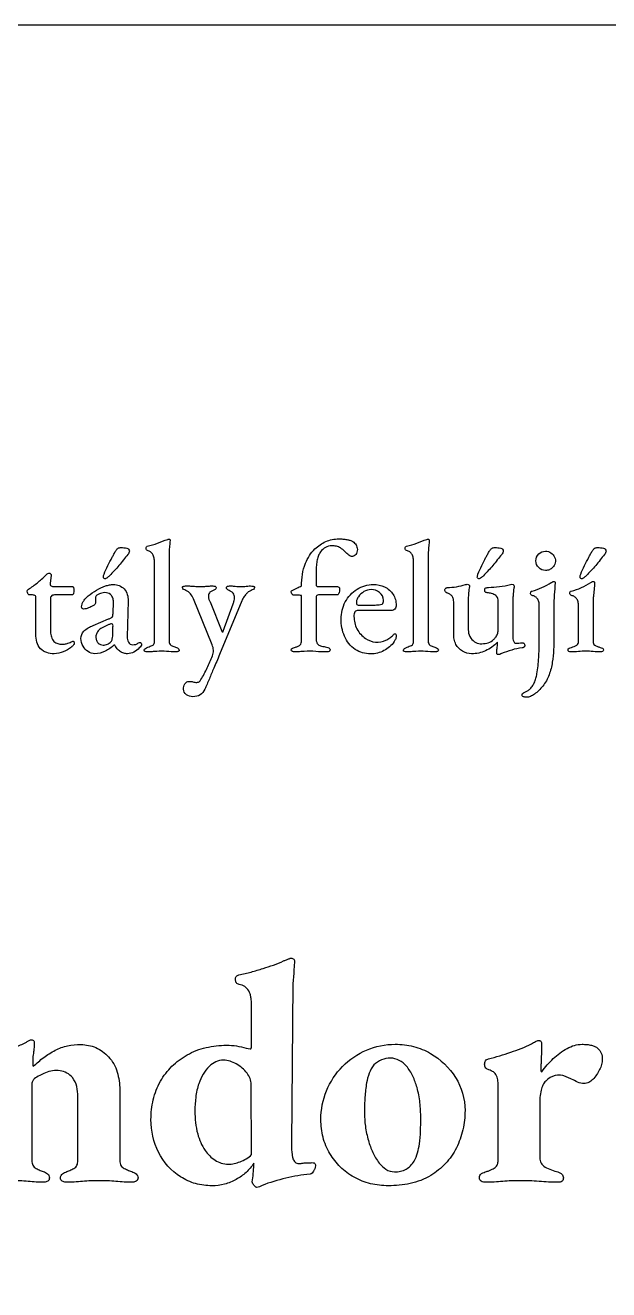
# Model space of a CAD drawing. Header units: millimetres. Extents: x 0 to 297, y 0 to 210.
# Drawn here: x 125.3 to 173.8, y 105 to 210 of the extents above; entities that cross this region are included whole.
import ezdxf

# ---------------------------------------------------------------- set-up
doc = ezdxf.new("R2010")
doc.units = ezdxf.units.MM
for name, color, linetype in [('KONTUR', 8, 'Continuous'), ('SZOVEG_0.3mm', 5, 'Continuous'), ('SZOVEG_0.5mm', 7, 'Continuous')]:
    doc.layers.add(name, color=color, linetype=linetype)

msp = doc.modelspace()

# ---------------------------------------------------------------- linework, layer by layer
at = {"layer": 'KONTUR'}
msp.add_lwpolyline([(0, 0), (297, 0), (297, 210), (0, 210)], close=True, dxfattribs=at)
at = {"layer": 'SZOVEG_0.3mm'}
for points in [[(135.45, 157.96, -0.076247), (135.27, 157.99, -0.32762), (135.19, 158.11, -0.291377), (135.29, 158.26, -0.004617), (135.49, 158.36, 0.012461), (135.68, 158.43, 0.015205), (135.86, 158.5, 0.200387), (136, 158.65, 0.087049), (136.04, 158.86), (136.04, 165.42, 0.040281), (136.01, 165.75, 0.073206), (135.91, 166.06, 0.134738), (135.72, 166.27, 0.09638), (135.45, 166.38, -0.234101), (135.37, 166.45, -0.101844), (135.35, 166.57, -0.093399), (135.37, 166.68, -0.23414), (135.44, 166.74, 0.045941), (136.3, 166.99, -0.003713), (137.14, 167.31, -0.039186), (137.24, 167.34, -0.329232), (137.31, 167.3, -0.051511), (137.33, 167.26, -0.064536), (137.33, 167.22, -0.02964), (137.32, 166.99, 0.000912), (137.29, 166.77, 0.023854), (137.26, 166.25, 0.00487), (137.25, 165.74), (137.25, 158.86, 0.093564), (137.29, 158.66, 0.185583), (137.43, 158.51, 0.039766), (137.72, 158.39, -0.053672), (138.01, 158.26, -0.248165), (138.1, 158.12, -0.351191), (138.02, 158, -0.038411), (137.93, 157.98, -0.036249), (137.84, 157.97, -0.021983), (137.04, 158.01, 0.041196), (136.23, 158.01, 0.005052), (135.84, 157.98, -0.02425)], [(147.68, 157.96, -0.092279), (147.5, 157.99, -0.310082), (147.41, 158.12, -0.270541), (147.5, 158.27, -0.07395), (147.69, 158.34, 0.02214), (147.93, 158.41, 0.115841), (148.14, 158.54, 0.138341), (148.24, 158.71, 0.05895), (148.26, 158.91), (148.26, 162.66, -0.011419), (147.92, 162.67, -0.004186), (147.57, 162.69, -0.162694), (147.5, 162.73, -0.023175), (147.45, 162.8, -0.064081), (147.39, 162.93, -0.341078), (147.43, 163.03, -0.041876), (147.65, 163.16, 0.007029), (147.88, 163.27, -0.001663), (148.07, 163.36, -0.001362), (148.26, 163.44, -0.0305), (148.34, 164.4, -0.05958), (148.59, 165.32, -0.041472), (148.92, 165.97, -0.066361), (149.37, 166.52, -0.086195), (150.28, 167.13, -0.10349), (151.35, 167.35, -0.017484), (151.69, 167.34, -0.031334), (152.04, 167.29, -0.031215), (152.29, 167.23, -0.057722), (152.52, 167.12, -0.118129), (152.79, 166.85, -0.138319), (152.9, 166.48, -0.060797), (152.87, 166.25, -0.118766), (152.77, 166.05, -0.185406), (152.49, 165.9, -0.222282), (152.2, 165.99, -0.004479), (151.86, 166.31, 0.047213), (151.5, 166.6, 0.094612), (151.16, 166.74, 0.051302), (150.79, 166.78, 0.125956), (150.25, 166.64, 0.115007), (149.84, 166.27, 0.062252), (149.67, 165.96, 0.035636), (149.57, 165.62, 0.035341), (149.5, 165.15, 0.019783), (149.48, 164.68), (149.48, 163.54, 0.075944), (149.49, 163.47, 0.20374), (149.53, 163.42, 0.064535), (149.59, 163.4, 0.05151), (149.65, 163.39), (151.24, 163.39, -0.18254), (151.37, 163.34, -0.215388), (151.43, 163.22, -0.037927), (151.41, 163.01, -0.078161), (151.35, 162.81, -0.058438), (151.3, 162.74, -0.221955), (151.23, 162.7), (149.81, 162.7, 0.01326), (149.66, 162.7, 0.185164), (149.54, 162.64, 0.121442), (149.49, 162.57, 0.075645), (149.48, 162.48), (149.48, 158.99, 0.076209), (149.52, 158.76, 0.149041), (149.65, 158.57, 0.074255), (149.77, 158.5, 0.021919), (149.91, 158.45, 0.025247), (150.13, 158.4, 0.011081), (150.35, 158.36, -0.085057), (150.54, 158.29, -0.26687), (150.63, 158.13, -0.270884), (150.56, 158, -0.12887), (150.39, 157.96, -0.023169), (149.44, 158, 0.041674), (148.49, 158.01, 0.004743), (148.09, 157.98, -0.023232)], [(156.99, 157.96, -0.076246), (156.81, 157.99, -0.327621), (156.73, 158.11, -0.291378), (156.83, 158.26, -0.004616), (157.03, 158.36, 0.01246), (157.22, 158.43, 0.015204), (157.4, 158.5, 0.200387), (157.54, 158.65, 0.087048), (157.57, 158.86), (157.57, 165.42, 0.040281), (157.55, 165.75, 0.073206), (157.45, 166.06, 0.134738), (157.26, 166.27, 0.09638), (156.99, 166.38, -0.234099), (156.91, 166.45, -0.101845), (156.88, 166.57, -0.093399), (156.9, 166.68, -0.23414), (156.98, 166.74, 0.045941), (157.84, 166.99, -0.003713), (158.67, 167.31, -0.039186), (158.78, 167.34, -0.329232), (158.85, 167.3, -0.051511), (158.87, 167.26, -0.064536), (158.87, 167.22, -0.02964), (158.86, 166.99, 0.000912), (158.83, 166.77, 0.023854), (158.8, 166.25, 0.00487), (158.79, 165.74), (158.79, 158.86, 0.093564), (158.83, 158.66, 0.185583), (158.96, 158.51, 0.039766), (159.26, 158.39, -0.053672), (159.55, 158.26, -0.248165), (159.64, 158.12, -0.351191), (159.55, 158, -0.038411), (159.47, 157.98, -0.036249), (159.37, 157.97, -0.021983), (158.57, 158.01, 0.041196), (157.77, 158.01, 0.005052), (157.38, 157.98, -0.02425)], [(131.92, 164.04, -0.222348), (131.83, 164.08, -0.175685), (131.8, 164.17, -0.063463), (131.81, 164.3, -0.017063), (131.85, 164.42, -0.032042), (132.16, 165.13, 0.00082), (132.52, 165.82, -0.001825), (132.67, 166.09, -0.008504), (132.82, 166.37, -0.115432), (133, 166.56, -0.143647), (133.25, 166.64, -0.029357), (133.5, 166.62, -0.046406), (133.74, 166.57, -0.104196), (133.89, 166.49, -0.216445), (133.96, 166.34, -0.135202), (133.91, 166.19, -0.020678), (133.82, 166.05, -0.007695), (133.09, 165.15, -0.021587), (132.3, 164.29, -0.014591), (132.19, 164.19, -0.036775), (132.08, 164.1, -0.033396), (132, 164.06, -0.112083)], [(162.99, 164.04, -0.222348), (162.91, 164.08, -0.175685), (162.87, 164.17, -0.063464), (162.89, 164.3, -0.017061), (162.92, 164.42, -0.032042), (163.24, 165.13, 0.00082), (163.59, 165.82, -0.001825), (163.74, 166.09, -0.008504), (163.89, 166.37, -0.115432), (164.08, 166.56, -0.143647), (164.33, 166.64, -0.029357), (164.58, 166.62, -0.046405), (164.82, 166.57, -0.104196), (164.97, 166.49, -0.216445), (165.03, 166.34, -0.135202), (164.99, 166.19, -0.020679), (164.9, 166.05, -0.007695), (164.16, 165.15, -0.021587), (163.38, 164.29, -0.014591), (163.27, 164.19, -0.036775), (163.15, 164.1, -0.033396), (163.08, 164.06, -0.112083)], [(168.54, 164.73, -0.414214), (167.74, 165.53, -0.414214), (168.54, 166.33, -0.299144), (169.3, 165.83, -0.311417), (169.12, 164.96, -0.100173), (168.86, 164.79, -0.093258)], [(171.53, 164.04, -0.22235), (171.45, 164.08, -0.175683), (171.42, 164.17, -0.063463), (171.43, 164.3, -0.017063), (171.47, 164.42, -0.032042), (171.78, 165.13, 0.00082), (172.14, 165.82, -0.001825), (172.28, 166.09, -0.008503), (172.44, 166.37, -0.11543), (172.62, 166.56, -0.143648), (172.87, 166.64, -0.029357), (173.12, 166.62, -0.046405), (173.36, 166.57, -0.104196), (173.51, 166.49, -0.216445), (173.57, 166.34, -0.135202), (173.53, 166.19, -0.020679), (173.44, 166.05, -0.007695), (172.71, 165.15, -0.021586), (171.92, 164.29, -0.014591), (171.81, 164.19, -0.036775), (171.7, 164.1, -0.033396), (171.62, 164.06, -0.112083)], [(127.69, 157.81, -0.075763), (127.08, 157.91, -0.127614), (126.57, 158.23, -0.127982), (126.26, 158.78, -0.062945), (126.18, 159.43), (126.18, 162.5, 0.358061), (126.04, 162.67, 0.0489), (125.76, 162.7), (125.65, 162.7, -0.20838), (125.57, 162.74, -0.077451), (125.52, 162.81, -0.099106), (125.47, 163.01, -0.296196), (125.56, 163.17, 0.033557), (126.31, 163.71, 0.024233), (127, 164.33, 0.024189), (127.12, 164.44, -0.200493), (127.27, 164.5, -0.065912), (127.34, 164.49, -0.081361), (127.41, 164.46, -0.210253), (127.45, 164.39, -0.066225), (127.45, 164.31), (127.37, 163.66, 0.074563), (127.38, 163.54, 0.203903), (127.45, 163.44, 0.100139), (127.56, 163.4, 0.038125), (127.69, 163.39), (129.23, 163.39, -0.280622), (129.28, 163.36, -0.017895), (129.31, 163.3, -0.115056), (129.35, 163.07, -0.059607), (129.31, 162.83, -0.015958), (129.28, 162.75, -0.313592), (129.21, 162.7), (127.93, 162.7, 0.011197), (127.79, 162.7, 0.026972), (127.66, 162.69, 0.02258), (127.57, 162.67, 0.086476), (127.5, 162.64, 0.208635), (127.41, 162.5, 0.040036), (127.4, 162.33), (127.4, 159.76, 0.048865), (127.44, 159.31, 0.113418), (127.62, 158.91, 0.127302), (127.91, 158.68, 0.104696), (128.26, 158.61, 0.016512), (128.56, 158.62, 0.064014), (128.84, 158.68, 0.022459), (129.03, 158.75, 0.029133), (129.2, 158.83, -0.199953), (129.29, 158.85, -0.276201), (129.35, 158.79, -0.04153), (129.37, 158.72, -0.031369), (129.37, 158.65, -0.160177), (129.35, 158.59, -0.018331), (129.31, 158.54, -0.031731), (129.23, 158.45, -0.010139), (129.13, 158.37, -0.07709), (128.46, 157.97, -0.09705)], [(166.95, 154.2, -0.038114), (166.82, 154.21, -0.042366), (166.7, 154.24, -0.083527), (166.62, 154.28, -0.233012), (166.58, 154.36, -0.190353), (166.64, 154.5, -0.088918), (166.77, 154.6, 0.050083), (167, 154.7, 0.044025), (167.21, 154.85, 0.077273), (167.43, 155.1, 0.028671), (167.6, 155.4, 0.043292), (167.74, 155.77, 0.02396), (167.83, 156.15, 0.029484), (167.98, 157.49, 0.014832), (168.02, 158.83), (168.02, 161.71, 0.042116), (168, 162.04, 0.09017), (167.89, 162.34, 0.127948), (167.69, 162.55, 0.084274), (167.42, 162.65, -0.224104), (167.32, 162.72, -0.11145), (167.3, 162.85, -0.138515), (167.33, 162.96, -0.203118), (167.42, 163.02, 0.048928), (168.24, 163.31, 0.032336), (169.02, 163.72, -0.003936), (169.09, 163.76, -0.007419), (169.16, 163.79, 0.016787), (169.19, 163.81, -0.121938), (169.23, 163.81, -0.172971), (169.31, 163.79, -0.225113), (169.35, 163.71, 0.007808), (169.26, 162.7, 0.017111), (169.23, 161.7), (169.24, 159.21, -0.01495), (169.21, 158.15, -0.021315), (169.1, 157.11, -0.053102), (168.84, 156.06, -0.078048), (168.31, 155.13, -0.03), (167.99, 154.77, -0.041329), (167.62, 154.46, -0.047797), (167.3, 154.27, -0.106844)], [(170.66, 157.96, -0.102086), (170.49, 158, -0.299464), (170.41, 158.12, -0.273771), (170.5, 158.27, -0.064319), (170.69, 158.34, 0.016206), (170.92, 158.41, 0.061761), (171.14, 158.52, 0.168124), (171.25, 158.66, 0.084652), (171.28, 158.85), (171.28, 161.71, 0.040085), (171.26, 162.04, 0.084021), (171.15, 162.35, 0.137051), (170.96, 162.55, 0.093213), (170.69, 162.65, -0.218814), (170.59, 162.72, -0.128634), (170.55, 162.85, -0.128924), (170.58, 162.96, -0.241346), (170.67, 163.02, 0.049783), (171.52, 163.3, 0.034051), (172.3, 163.72, -0.007612), (172.4, 163.78, -0.134879), (172.51, 163.81, -0.198912), (172.59, 163.78, -0.198912), (172.62, 163.71, -0.031867), (172.58, 163.13, 0.009594), (172.52, 162.56, 0.009375), (172.5, 162.21, 0.012889), (172.49, 161.87), (172.49, 158.85, 0.098571), (172.52, 158.67, 0.138114), (172.63, 158.53, 0.072295), (172.85, 158.42, 0.021238), (173.08, 158.34, -0.064319), (173.27, 158.27, -0.273771), (173.36, 158.12, -0.288072), (173.29, 158, -0.112695), (173.12, 157.96, -0.026577), (172.5, 157.99, 0.026577), (171.88, 158.03, 0.027154), (171.27, 157.99, -0.027154)], [(131.08, 157.81, -0.158835), (130.52, 158, -0.09417), (130.1, 158.44, -0.150784), (129.93, 159.08, -0.180157), (130.17, 159.68, -0.07798), (130.53, 159.96, -0.030944), (130.94, 160.16), (132.22, 160.7, 0.011751), (132.33, 160.75, 0.029), (132.43, 160.8, 0.024267), (132.49, 160.84, 0.094938), (132.54, 160.89, 0.119539), (132.59, 161.06, 0.006451), (132.6, 161.25), (132.63, 162.05, 0.072459), (132.6, 162.37, 0.10254), (132.46, 162.65, 0.204975), (132.04, 162.88, 0.116421), (131.54, 162.81, 0.032391), (131.29, 162.7, 0.220376), (131.14, 162.5, 0.072402), (131.13, 162.26, -0.019505), (131.13, 162.01, -0.24575), (131.08, 161.9, -0.011244), (130.96, 161.82, -0.026459), (130.76, 161.71, -0.018904), (130.55, 161.62, -0.026399), (130.35, 161.55, -0.068842), (130.15, 161.52, -0.198912), (130.03, 161.57, -0.198912), (129.98, 161.7, -0.084208), (130.02, 161.93, -0.051139), (130.12, 162.14, -0.052424), (130.31, 162.39, -0.028069), (130.54, 162.61, -0.046139), (131.22, 163.1, -0.054583), (131.98, 163.44, -0.026953), (132.29, 163.53, -0.052172), (132.62, 163.56, -0.095048), (133.11, 163.47, -0.111127), (133.53, 163.19, -0.114368), (133.78, 162.73, -0.084695), (133.85, 162.21), (133.78, 159.22, 0.132907), (133.88, 158.77, 0.278829), (134.23, 158.56, 0.068681), (134.49, 158.59, 0.11833), (134.71, 158.72, -0.28842), (134.87, 158.75, -0.318398), (134.96, 158.62, -0.15151), (134.91, 158.44, -0.055294), (134.78, 158.29, -0.069391), (134.33, 157.95, -0.127758), (133.8, 157.81, -0.071691), (133.49, 157.86, -0.07702), (133.2, 157.99, -0.07337), (132.94, 158.23, -0.044278), (132.74, 158.53), (132.7, 158.53, -0.056559), (131.94, 158.02, -0.119975)], [(139.24, 154.24, -0.15026), (138.69, 154.41, -0.248488), (138.45, 154.87, -0.132397), (138.57, 155.32, -0.267165), (138.92, 155.52, -0.072533), (139.24, 155.48, 0.072533), (139.56, 155.43, 0.032543), (139.66, 155.45, 0.095523), (139.76, 155.49, 0.085879), (139.83, 155.56, 0.027583), (139.89, 155.66, 0.030569), (140.42, 156.63, 0.013965), (140.86, 157.64, 0.105085), (140.94, 158.1, 0.09527), (140.83, 158.56), (139.27, 162.37, 0.060086), (139.03, 162.79, 0.162961), (138.65, 163.06, -0.020027), (138.46, 163.16, -0.262559), (138.37, 163.32, -0.232475), (138.4, 163.39, -0.118494), (138.47, 163.42, -0.053756), (138.78, 163.45, -0.01342), (139.1, 163.43, 0.007056), (139.61, 163.4, 0.036409), (140.13, 163.4, -0.007708), (140.51, 163.43, -0.014958), (140.88, 163.44, -0.067605), (141.07, 163.42, -0.337167), (141.16, 163.3, -0.16524), (141.13, 163.2, -0.092061), (141.04, 163.12, -0.018741), (140.93, 163.06, -0.028712), (140.82, 163.01, 0.066859), (140.7, 162.96, 0.101535), (140.6, 162.87, 0.121851), (140.54, 162.72, 0.036951), (140.53, 162.56, 0.090574), (140.57, 162.33, 0.01423), (140.66, 162.11), (141.64, 159.68, 0.06199), (141.66, 159.64, 0.240122), (141.7, 159.62, 0.294064), (141.74, 159.64, 0.01157), (141.76, 159.68), (142.59, 161.97, 0.060719), (142.66, 162.22, 0.040599), (142.69, 162.48, 0.044309), (142.67, 162.66, 0.128654), (142.59, 162.83, 0.051513), (142.5, 162.92, 0.064535), (142.38, 162.99, -0.009203), (142.26, 163.05, -0.006083), (142.15, 163.12, -0.088901), (142.06, 163.19, -0.174575), (142.02, 163.3, -0.20344), (142.05, 163.37, -0.112027), (142.12, 163.41, -0.098489), (142.43, 163.45, -0.015405), (142.74, 163.42, 0.040398), (143.27, 163.39, 0.023854), (143.8, 163.43, -0.030874), (144.02, 163.44, -0.046596), (144.25, 163.42, -0.118494), (144.32, 163.39, -0.232475), (144.35, 163.32, -0.262559), (144.26, 163.16, -0.020027), (144.08, 163.06, 0.090562), (143.84, 162.94, 0.041197), (143.65, 162.76, 0.046157), (143.45, 162.49, 0.040687), (143.29, 162.2), (141.43, 157.75, -0.022962), (141.21, 157.17, 0.004125), (140.96, 156.61, -0.000159), (140.6, 155.73, -0.003674), (140.22, 154.86, -0.152906), (139.83, 154.4, -0.139328)], [(154, 157.8, -0.067266), (153.34, 157.89, -0.079305), (152.73, 158.17, -0.150458), (151.83, 159.27, -0.097363), (151.55, 160.7, -0.123847), (151.9, 162.11, -0.127606), (152.88, 163.17, -0.071866), (153.53, 163.46, -0.070935), (154.22, 163.56, -0.107962), (155.16, 163.36, -0.146151), (155.87, 162.74, -0.076318), (156.06, 162.31, -0.063947), (156.12, 161.84, -0.058823), (156.1, 161.67, -0.130518), (156.01, 161.51, -0.135178), (155.87, 161.43, -0.069909), (155.71, 161.4), (152.96, 161.4, 0.07669), (152.82, 161.38, 0.156543), (152.7, 161.3, 0.138665), (152.63, 161.12, 0.023092), (152.62, 160.91, 0.119743), (152.87, 159.87, 0.127202), (153.59, 159.07, 0.125457), (154.41, 158.78, 0.132681), (155.28, 158.93, 0.047383), (155.6, 159.12, 0.039308), (155.88, 159.36, -0.037752), (155.94, 159.44, -0.196568), (156.02, 159.47, -0.243519), (156.11, 159.43, -0.155054), (156.14, 159.32, -0.105346), (156.09, 159.06, -0.03674), (155.96, 158.82, -0.129046), (155.11, 158.07, -0.117904)], [(152.98, 161.85), (154.04, 161.85, 0.007884), (154.5, 161.86, 0.048855), (154.95, 161.92, 0.268893), (155.06, 162.06, 0.034906), (155.07, 162.25, 0.232728), (154.75, 162.9, 0.165529), (154.04, 163.14, 0.142371), (153.45, 162.97, 0.095902), (152.99, 162.54, 0.068834), (152.86, 162.29, 0.099761), (152.82, 162.01, 0.198914), (152.86, 161.9, 0.198911)], [(164.59, 157.74, -0.225112), (164.52, 157.77, -0.172973), (164.49, 157.85, -0.040258), (164.52, 158.26, 0.040258), (164.55, 158.68), (164.55, 158.78, -0.040815), (164.09, 158.37, -0.052002), (163.55, 158.06, -0.056529), (162.99, 157.87, -0.050696), (162.39, 157.81, -0.133837), (161.64, 158.02, -0.142955), (161.1, 158.59, -0.070644), (160.95, 159.02, -0.047168), (160.91, 159.48), (160.91, 162.11, 0.054669), (160.88, 162.35, 0.099008), (160.79, 162.58, 0.114284), (160.6, 162.75, 0.051793), (160.36, 162.85, -0.106333), (160.23, 162.94, -0.194017), (160.17, 163.07, -0.061928), (160.18, 163.16, -0.16712), (160.23, 163.24, -0.066124), (160.29, 163.28, -0.058015), (160.37, 163.3, 0.029043), (161.14, 163.38, 0.022619), (161.89, 163.55, -0.024811), (162.04, 163.58, -0.23709), (162.17, 163.54, -0.196964), (162.21, 163.47, -0.068546), (162.21, 163.39, 0.003323), (162.15, 162.88, 0.029112), (162.12, 162.37), (162.12, 159.8, 0.117802), (162.25, 159.24, 0.129148), (162.63, 158.81, 0.058358), (162.87, 158.69, 0.075707), (163.12, 158.64, 0.049822), (163.66, 158.69, 0.123066), (164.13, 158.91, 0.048447), (164.29, 159.06, 0.011244), (164.43, 159.23, 0.111506), (164.57, 159.53, 0.0568), (164.61, 159.85), (164.61, 162.17, 0.068876), (164.58, 162.39, 0.128278), (164.47, 162.58, 0.106989), (164.15, 162.78, 0.069089), (163.79, 162.86, -0.049556), (163.68, 162.87, -0.097793), (163.57, 162.91, -0.165009), (163.51, 162.99, -0.082347), (163.49, 163.1, -0.093202), (163.51, 163.2, -0.178127), (163.58, 163.28, -0.074133), (163.68, 163.31, -0.049527), (163.79, 163.32, 0.009009), (164.71, 163.39, 0.042202), (165.63, 163.55, -0.182092), (165.84, 163.57, -0.340841), (165.94, 163.43, -0.049688), (165.94, 163.36, -0.030802), (165.92, 163.29, 0.044821), (165.87, 162.98, -0.008464), (165.85, 162.68, 0.00617), (165.83, 162.52, 0.018749), (165.83, 162.36), (165.83, 159.3, 0.017176), (165.83, 159.06, 0.103824), (165.9, 158.83, 0.064479), (165.97, 158.73, 0.210718), (166.06, 158.69, 0.024985), (166.33, 158.7, -0.024985), (166.59, 158.72, -0.065704), (166.67, 158.71, -0.069609), (166.74, 158.68, -0.187218), (166.79, 158.61, -0.072647), (166.81, 158.52, -0.062999), (166.8, 158.43, -0.151211), (166.75, 158.36, -0.092969), (166.68, 158.32, -0.051573), (166.61, 158.3, 0.045772), (165.73, 158.12, 0.014332), (164.89, 157.83, -0.020358), (164.74, 157.76, -0.095851)], [(131.77, 158.53, 0.098318), (132.13, 158.6, 0.111957), (132.42, 158.81, 0.153168), (132.53, 159.03, 0.028766), (132.57, 159.28), (132.59, 160.04, 0.086939), (132.58, 160.21, 0.343525), (132.47, 160.29, 0.092245), (132.36, 160.27, 0.009239), (132.25, 160.23, 0.021637), (131.8, 160.03, 0.088066), (131.41, 159.76, 0.081047), (131.24, 159.51, 0.112526), (131.17, 159.22, 0.070379), (131.22, 158.93, 0.145587), (131.37, 158.7, 0.072968), (131.55, 158.58, 0.105413)]]:
    msp.add_lwpolyline(points, format="xyb", close=True, dxfattribs=at)
at = {"layer": 'SZOVEG_0.5mm'}
for points in [[(144.53, 113.5, -0.128548), (144.48, 113.51, -0.03538), (144.44, 113.54, -0.039298), (144.37, 113.6, -0.014646), (144.31, 113.67, -0.024109), (144.21, 113.8, -0.152628), (144.16, 113.95, 0.002691), (144.25, 114.64, 0.030456), (144.29, 115.34), (144.29, 115.5, -0.066743), (143.65, 114.74, -0.054603), (142.84, 114.16, -0.064623), (141.86, 113.77, -0.063818), (140.82, 113.63, -0.06588), (139.46, 113.81, -0.077348), (138.21, 114.37, -0.136314), (136.38, 116.42, -0.11474), (135.75, 119.13, -0.057315), (135.94, 120.77, -0.071638), (136.54, 122.31, -0.069044), (137.49, 123.55, -0.066557), (138.75, 124.5, -0.073127), (140.33, 125.11, -0.055597), (142.03, 125.3, -0.037295), (142.86, 125.24, -0.032309), (143.66, 125.07), (143.83, 125.03), (144, 124.99), (144, 124.99), (144, 124.99), (144, 124.99), (144, 124.99), (144, 124.99), (144, 124.99), (144, 124.99), (144, 124.99), (144, 124.99), (144, 124.99), (144, 124.99), (144, 124.99), (144, 124.99), (144, 124.99), (144, 124.99), (144, 124.99), (144, 124.99), (144, 124.99), (144, 124.99), (144, 124.99), (144, 124.99), (144, 124.99), (144, 124.99), (144, 124.99), (144, 124.99), (144, 124.99), (144, 124.99), (144, 124.99), (144, 124.99), (144, 124.99), (144, 124.99), (144, 124.99), (144, 124.99), (144, 124.99), (144, 124.99), (144, 124.99), (144, 124.99), (144, 124.99), (144, 124.99), (144, 124.99), (144, 124.99), (144, 124.99), (144, 124.99), (144, 124.99), (144, 124.99), (144, 124.99), (144, 124.99), (144, 124.99), (144, 124.99), (144, 124.99), (144, 124.99), (144, 124.99), (144, 124.99), (144, 124.99), (144, 124.99), (144, 124.99), (144, 124.99), (144, 124.99), (144, 124.99), (144, 124.99), (144, 124.99), (144, 124.99), (144, 124.99), (144, 124.99), (144, 124.99), (144, 124.99), (144, 124.99), (144, 124.99), (144, 124.99), (144, 124.99), (144, 124.99), (144, 124.99), (144, 124.99), (144, 124.99), (144, 124.99), (144, 124.99), (144, 124.99), (144, 124.99), (144, 124.99), (144, 124.99), (144, 124.99), (144, 124.99), (144, 124.99), (144, 124.99), (144, 124.99), (144, 124.99), (144, 124.99), (144, 124.99), (144, 124.99), (144, 124.99), (144, 124.99), (144, 124.99), (144, 124.99), (144, 124.99), (144, 124.99), (144, 124.99), (144, 124.99), (144, 124.99), (144, 124.99), (144, 124.99), (144, 124.99), (144, 124.99), (144, 124.99), (144, 124.99), (144, 124.99), (144, 124.99), (144, 124.99), (144, 124.99), (144, 124.99), (144, 124.99), (144, 124.99), (144, 124.99), (144, 124.99), (144, 124.99), (144, 124.99), (144, 124.99), (144, 124.99), (144, 124.99), (144, 124.99), (144, 124.99), (144, 124.99), (144, 124.99), (144, 124.99), (144, 124.99), (144, 124.99), (144, 124.99), (144, 124.99), (144, 124.99), (144, 124.99), (144, 124.99), (144, 124.99), (144, 124.99), (144, 124.99), (144, 124.99), (144, 124.99), (144, 124.99), (144, 124.99), (144, 124.99), (144, 124.99), (144, 124.99), (144, 124.99), (144, 124.99), (144, 124.99), (144, 124.99), (144, 124.99), (144, 124.99), (144, 124.99), (144, 124.99), (144, 124.99), (144, 124.99), (144, 124.99), (144, 124.99), (144, 124.99), (144, 124.99), (144, 124.99), (144, 124.99), (144, 124.99), (144, 124.99), (144, 124.99), (144, 124.99), (144, 124.99), (144, 124.99), (144, 124.99), (144, 124.99), (144, 124.99), (144, 124.99), (144, 124.99), (144, 124.99), (144, 124.99), (144, 124.99), (144, 124.99), (144, 124.99), (144, 124.99), (144, 124.99), (144, 124.99), (144, 124.99), (144, 124.99), (144, 124.99), (144, 124.99), (144, 124.99), (144, 124.99), (144, 124.99), (144, 124.99), (144, 124.99), (144, 124.99), (144, 124.99), (144, 124.99), (144, 124.99), (144, 124.99), (144, 124.99), (144, 124.99), (144, 124.99), (144, 124.99), (144, 124.99), (144, 124.99), (144, 124.99), (144, 124.99), (144, 124.99), (144, 124.99), (144, 124.99), (144, 124.99), (144, 124.99), (144, 124.99), (144, 124.99), (144, 124.99), (144, 124.99), (144, 124.99), (144, 124.99), (144, 124.99), (144, 124.99), (144, 124.99), (144, 124.99), (144, 124.99), (144, 124.99), (144, 124.99), (144, 124.99), (144, 124.99), (144, 124.99), (144, 124.99), (144, 124.99), (144, 124.99), (144, 124.99), (144, 124.99), (144, 124.99), (144, 124.99), (144, 124.99), (144, 124.99), (144, 124.99), (144, 124.99), (144, 124.99), (144, 124.99), (144, 124.99), (144, 124.99), (144, 124.99), (144, 124.99), (144, 124.99), (144, 124.99), (144, 124.99), (144, 124.99), (144, 124.99), (144, 124.99), (144, 124.99), (144, 124.99), (144, 124.99), (144, 124.99), (144, 124.99), (144, 124.99), (144, 124.99), (144, 124.99), (144, 124.99), (144, 124.99), (144, 124.99), (144, 124.99), (144, 124.99), (144, 124.99), (144, 124.99), (144, 124.99), (144, 124.99), (144, 124.99), (144, 124.99), (144, 124.99), (144, 124.99), (144, 124.99), (144, 124.99), (144, 124.99), (144, 124.99), (144, 124.99), (144, 124.99), (144, 124.99), (144, 124.99), (144, 124.99), (144, 124.99), (144, 124.99), (144, 124.99), (144, 124.99), (144, 124.99), (144, 124.99), (144, 124.99), (144, 124.99), (144, 124.99), (144, 124.99), (144, 124.99), (144, 124.99), (144, 124.99), (144, 124.99), (144, 124.99), (144, 124.99), (144, 124.99), (144, 124.99), (144, 124.99), (144, 124.99), (144, 124.99), (144, 124.99), (144, 124.99), (144, 124.99), (144, 124.99), (144, 124.99), (144, 124.99), (144, 124.99), (144, 124.99), (144, 124.99), (144, 124.99), (144, 124.99), (144, 124.99), (144, 124.99), (144, 124.99), (144, 124.99), (144, 124.99), (144, 124.99), (144, 124.99), (144, 124.99), (144, 124.99), (144, 124.99), (144, 124.99), (144, 124.99), (144, 124.99), (144, 124.99), (144, 124.99), (144, 124.99), (144, 124.99), (144, 124.99), (144, 124.99), (144, 124.99), (144, 124.99), (144, 124.99), (144, 124.99), (144, 124.99), (144, 124.99), (144, 124.99), (144, 124.99), (144, 124.99), (144, 124.99), (144, 124.99), (144, 124.99), (144, 124.99), (144, 124.99), (144, 124.99), (144, 124.99), (144, 124.99), (144, 124.99), (144, 124.99), (144, 124.99), (144, 124.99), (144, 124.99), (144, 124.99), (144, 124.99), (144, 124.99), (144, 124.99), (144, 124.99), (144, 124.99), (144, 124.99), (144, 124.99), (144, 124.99), (144, 124.99), (144, 124.99), (144, 124.99), (144, 124.99), (144, 124.99), (144, 124.99), (144, 124.99), (144, 124.99), (144, 124.99), (144, 124.99), (144, 124.99), (144, 124.99), (144, 124.99), (144, 124.99), (144, 124.99), (144, 124.99), (144, 124.99), (144, 124.99), (144, 124.99), (144, 124.99), (144, 124.99), (144, 124.99), (144, 124.99), (144, 124.99), (144, 124.99), (144, 124.99), (144, 124.99), (144, 124.99), (144, 124.99), (144, 124.99), (144, 124.99), (144, 124.99), (144, 124.99), (144, 124.99), (144, 124.99), (144, 124.99), (144, 124.99), (144, 124.99), (144, 124.99), (144, 124.99), (144, 124.99), (144, 124.99), (144, 124.99), (144, 124.99), (144, 124.99), (144, 124.99), (144, 124.99), (144, 124.99), (144, 124.99), (144, 124.99), (144, 124.99), (144, 124.99), (144, 124.99), (144, 124.99), (144, 124.99), (144, 124.99), (144, 124.99), (144, 124.99), (144, 124.99), (144, 124.99), (144, 124.99), (144, 124.99), (144, 124.99), (144, 124.99), (144, 124.99), (144, 124.99), (144, 124.99), (144, 124.99), (144, 124.99), (144, 124.99), (144, 124.99), (144, 124.99), (144, 124.99), (144, 124.99), (144, 124.99), (144, 124.99), (144, 124.99), (144, 124.99), (144, 124.99), (144, 124.99), (144, 124.99), (144, 124.99), (144, 124.99), (144, 124.99), (144, 124.99), (144, 124.99), (144, 124.99), (144, 124.99), (144, 124.99), (144, 124.99), (144, 124.99), (144, 124.99), (144, 124.99), (144, 124.99), (144, 124.99), (144, 124.99), (144, 124.99), (144, 124.99), (144, 124.99), (144, 124.99), (144, 124.99), (144, 124.99), (144, 124.99), (144, 124.99), (144, 124.99), (144, 124.99), (144, 124.99), (144, 124.99), (144, 124.99), (144, 124.99), (144, 124.99), (144, 124.99), (144, 124.99), (144, 124.99), (144, 124.99), (144, 124.99), (144, 124.99), (144, 124.99), (144, 124.99), (144, 124.99), (144, 124.99), (144, 124.99), (144, 124.99), (144, 124.99), (144, 124.99), (144, 124.99), (144, 124.99), (144, 124.99), (144, 124.99), (144, 124.99), (144, 124.99), (144, 124.99), (144, 124.99), (144, 124.99), (144, 124.99), (144, 124.99), (144, 124.99), (144, 124.99), (144, 124.99), (144, 124.99), (144, 124.99), (144, 124.99), (144, 124.99), (144, 124.99), (144, 124.99), (144, 124.99), (144, 124.99), (144, 124.99), (144, 124.99), (144, 124.99), (144, 124.99), (144, 124.99), (144, 124.99), (144, 124.99), (144, 124.99), (144, 124.99), (144, 124.99), (144, 124.99), (144, 124.99), (144, 124.99), (144, 124.99), (144, 124.99), (144, 124.99), (144, 124.99), (144, 124.99), (144, 124.99), (144, 124.99), (144, 124.99), (144, 124.99), (144, 124.99), (144, 124.99), (144, 124.99), (144, 124.99), (144, 124.99), (144, 124.99), (144, 124.99), (144, 124.99), (144, 124.99), (144, 124.99), (144, 124.99), (144, 124.99), (144, 124.99), (144, 124.99), (144, 124.99), (144, 124.99), (144, 124.99), (144, 124.99), (144, 124.99), (144, 124.99), (144, 124.99), (144, 124.99), (144, 124.99), (144, 124.99), (144, 124.99), (144, 124.99), (144, 124.99), (144, 124.99), (144, 124.99), (144, 124.99), (144, 124.99), (144, 124.99), (144, 124.99), (144, 124.99), (144, 124.99), (144, 124.99), (144, 124.99), (144, 124.99), (144, 124.99), (144, 124.99), (144, 124.99), (144, 124.99), (144, 124.99), (144, 124.99), (144, 124.99), (144, 124.99), (144, 124.99), (144, 124.99), (144, 124.99), (144, 124.99), (144, 124.99), (144, 124.99), (144, 124.99), (144, 124.99), (144, 124.99), (144, 124.99), (144, 124.99), (144, 124.99), (144, 124.99), (144, 124.99), (144, 124.99), (144, 124.99), (144, 124.99), (144, 124.99), (144, 124.99), (144, 124.99), (144, 124.99), (144, 124.99), (144, 124.99), (144, 124.99), (144, 124.99), (144, 124.99), (144, 124.99), (144, 124.99), (144, 124.99), (144, 124.99), (144, 124.99), (144, 124.99), (144, 124.99), (144, 124.99), (144, 124.99), (144, 124.99), (144, 124.99), (144, 124.99), (144, 124.99), (144, 124.99), (144, 124.99), (144, 124.99), (144, 124.99), (144, 124.99), (144, 124.99), (144, 124.99), (144, 124.99), (144, 124.99), (144, 124.99), (144, 124.99), (144, 124.99), (144, 124.99), (144, 124.99), (144, 124.99), (144, 124.99), (144, 124.99), (144, 124.99), (144, 124.99), (144, 124.99), (144, 124.99), (144, 124.99), (144, 124.99), (144, 124.99), (144, 124.99), (144, 124.99), (144, 124.99), (144, 124.99), (144, 124.99), (144, 124.99), (144, 124.99), (144, 124.99), (144, 124.99), (144, 124.99), (144, 124.99), (144, 124.99), (144, 124.99), (144, 124.99), (144, 124.99), (144, 124.99), (144, 124.99), (144, 124.99), (144, 124.99), (144, 124.99), (144, 124.99), (144, 124.99), (144, 124.99), (144, 124.99), (144, 124.99), (144, 124.99), (144, 124.99), (144, 124.99), (144, 124.99), (144, 124.99), (144, 124.99), (144, 124.99), (144, 124.99), (144, 124.99), (144, 124.99), (144, 124.99), (144, 124.99), (144, 124.99), (144, 124.99), (144, 124.99), (144, 124.99), (144, 124.99), (144, 124.99), (144, 124.99), (144, 124.99), (144, 124.99), (144, 124.99), (144, 124.99), (144, 124.99), (144, 124.99), (144, 124.99), (144, 124.99), (144, 124.99), (144, 124.99), (144, 124.99), (144, 124.99), (144, 124.99), (144, 124.99), (144, 124.99), (144, 124.99), (144, 124.99), (144, 124.99), (144, 124.99), (144, 124.99), (144, 124.99), (144, 124.99), (144, 124.99), (144, 124.99), (144, 124.99), (144, 124.99), (144, 124.99), (144, 124.99), (144, 124.99), (144, 124.99), (144, 124.99), (144, 124.99), (144, 124.99), (144, 124.99), (144, 124.99), (144, 124.99), (144, 124.99), (144, 124.99), (144, 124.99), (144, 124.99), (144, 124.99), (144, 124.99), (144, 124.99), (144, 124.99), (144, 124.99), (144, 124.99), (144, 124.99), (144, 124.99), (144, 124.99), (144, 124.99), (144, 124.99), (144, 124.99), (144, 124.99), (144, 124.99), (144, 124.99), (144, 124.99), (144, 124.99), (144, 124.99), (144, 124.99), (144, 124.99), (144, 124.99), (144, 124.99), (144, 124.99), (144, 124.99), (144, 124.99), (144, 124.99), (144, 124.99), (144, 124.99), (144, 124.99), (144, 124.99), (144, 124.99), (144, 124.99), (144, 124.99), (144, 124.99), (144, 124.99), (144, 124.99), (144, 124.99), (144, 124.99), (144, 124.99), (144, 124.99), (144, 124.99), (144, 124.99), (144, 124.99), (144, 124.99), (144, 124.99), (144, 124.99), (144, 124.99), (144, 124.99), (144, 124.99), (144, 124.99), (144, 124.99), (144, 124.99), (144, 124.99), (144, 124.99), (144, 124.99), (144, 124.99), (144, 124.99), (144, 124.99), (144, 124.99), (144, 124.99), (144, 124.99), (144, 124.99), (144, 124.99), (144, 124.99), (144, 124.99), (144, 124.99), (144, 124.99), (144, 124.99), (144, 124.99), (144, 124.99), (144, 124.99), (144, 124.99), (144, 124.99), (144, 124.99), (144, 124.99), (144, 124.99), (144, 124.99), (144, 124.99), (144, 124.99), (144, 124.99), (144, 124.99), (144, 124.99), (144, 124.99), (144, 124.99), (144, 124.99), (144, 124.99), (144, 124.99), (144, 124.99), (144, 124.99), (144, 124.99), (144, 124.99), (144, 124.99), (144, 124.99), (144, 124.99), (144, 124.99), (144, 124.99), (144, 124.99), (144, 124.99), (144, 124.99), (144, 124.99), (144, 124.99), (144, 124.99), (144, 124.99), (144, 124.99), (144, 124.99), (144, 124.99), (144, 124.99), (144, 124.99), (144, 124.99), (144, 124.99), (144, 124.99), (144, 124.99), (144, 124.99), (144, 124.99), (144, 124.99), (144, 124.99), (144, 124.99), (144, 124.99), (144, 124.99), (144, 124.99), (144, 124.99), (144, 124.99), (144, 124.99), (144, 124.99), (144, 124.99), (144, 124.99), (144, 124.99), (144, 124.99), (144, 124.99), (144, 124.99), (144, 124.99), (144, 124.99), (144, 124.99), (144, 124.99), (144, 124.99), (144, 124.99), (144, 124.99), (144, 124.99), (144, 124.99), (144, 124.99), (144, 124.99), (144, 124.99), (144, 124.99), (144, 124.99), (144, 124.99), (144, 124.99), (144, 124.99), (144, 124.99), (144, 124.99), (144, 124.99), (144, 124.99), (144, 124.99), (144, 124.99), (144, 124.99), (144, 124.99), (144, 124.99), (144, 124.99), (144, 124.99), (144, 124.99), (144, 124.99), (144, 124.99), (144, 124.99), (144, 124.99), (144, 124.99), (144, 124.99), (144, 124.99), (144, 124.99), (144, 124.99), (144, 124.99), (144, 124.99), (144, 124.99), (144, 124.99), (144, 124.99), (144, 124.99), (144, 124.99), (144, 124.99), (144, 124.99), (144, 124.99), (144, 124.99), (144, 124.99), (144, 124.99), (144, 124.99), (144, 124.99), (144, 124.99), (144, 124.99), (144, 124.99), (144, 124.99), (144, 124.99), (144, 124.99), (144, 124.99), (144, 124.99), (144, 124.99), (144, 124.99), (144, 124.99), (144, 124.99), (144, 124.99), (144, 124.99), (144, 124.99), (144, 124.99), (144, 124.99), (144, 124.99), (144, 124.99), (144, 124.99), (144, 124.99), (144, 124.99), (144, 124.99), (144, 124.99), (144, 124.99), (144, 124.99), (144, 124.99), (144, 124.99), (144, 124.99), (144, 124.99), (144, 124.99), (144, 124.99), (144, 124.99), (144, 124.99), (144, 124.99), (144, 124.99), (144, 124.99), (144, 124.99), (144, 124.99), (144, 124.99), (144, 124.99), (144, 124.99), (144, 124.99), (144, 124.99), (144, 124.99), (144, 124.99), (144, 124.99), (144, 124.99), (144, 124.99), (144, 124.99), (144, 124.99), (144, 124.99), (144, 124.99), (144, 124.99), (144, 124.99), (144, 124.99), (144, 124.99), (144, 124.99), (144, 124.99), (144, 124.99), (144, 124.99), (144, 124.99), (144, 124.99), (144, 124.99), (144, 124.99), (144, 124.99), (144, 124.99), (144, 124.99), (144, 124.99), (144, 124.99), (144, 124.99), (144, 124.99), (144, 124.99), (144, 124.99), (144, 124.99), (144, 124.99), (144, 124.99), (144, 124.99), (144, 124.99), (144, 124.99), (144, 124.99), (144, 124.99), (144, 124.99), (144, 124.99), (144, 124.99), (144, 124.99), (144, 124.99), (144, 124.99), (144, 124.99), (144, 124.99), (144, 124.99), (144, 124.99), (144, 124.99), (144, 124.99), (144, 124.99), (144, 124.99), (144, 124.99), (144, 124.99), (144, 124.99), (144, 124.99), (144, 124.99), (144, 124.99), (144, 124.99), (144, 124.99), (144, 124.99), (144, 124.99), (144, 124.99), (144, 124.99), (144, 124.99), (144, 124.99), (144, 124.99), (144, 124.99), (144, 124.99), (144, 124.99), (144, 124.99), (144, 124.99), (144, 124.99), (144, 124.99), (144, 124.99), (144, 124.99), (144, 124.99), (144, 124.99), (144, 124.99), (144, 124.99), (144, 124.99), (144, 124.99, 0.249298), (144.06, 125.01, 0.073891), (144.08, 125.07, 0.060777), (144.11, 125.2, 0.013923), (144.11, 125.33), (144.11, 128.46, 0.014818), (144.1, 128.87, 0.028036), (144.05, 129.27, 0.027302), (143.99, 129.56, 0.058022), (143.87, 129.82, 0.126271), (143.54, 130.17, 0.0922), (143.08, 130.35, -0.060796), (142.95, 130.4, -0.102404), (142.85, 130.49, -0.103599), (142.79, 130.61, -0.065549), (142.77, 130.74, -0.052689), (142.78, 130.89, -0.105941), (142.84, 131.01, -0.112875), (142.94, 131.1, -0.077303), (143.06, 131.14, 0.012749), (144.07, 131.38, 0.010639), (145.07, 131.68, 0.007956), (145.93, 131.96, 0.019052), (146.77, 132.3, -0.00121), (147, 132.4, -0.034041), (147.24, 132.49, 0.01293), (147.32, 132.52, -0.086004), (147.4, 132.53, -0.072296), (147.51, 132.51, -0.135869), (147.61, 132.45, -0.129405), (147.67, 132.34, -0.056858), (147.69, 132.22), (147.69, 132.23), (147.69, 132.24, 0.012405), (147.64, 131.77, 0.003994), (147.61, 131.3), (147.55, 130.4), (147.42, 117.15, 0.008646), (147.43, 116.77, 0.016778), (147.46, 116.39, 0.015505), (147.49, 116.12, 0.039532), (147.55, 115.87, 0.124986), (147.73, 115.59, 0.190165), (148.03, 115.47, 0.024995), (148.17, 115.48, 0.019977), (148.3, 115.5, -0.037838), (148.68, 115.54, 0.003721), (149.05, 115.55, -0.053541), (149.23, 115.55, -0.208963), (149.37, 115.47, -0.081361), (149.41, 115.38, -0.065912), (149.42, 115.29, -0.095953), (149.37, 115.05, -0.051386), (149.26, 114.84, -0.031502), (149.14, 114.68, -0.217544), (148.97, 114.6, 0.029582), (146.95, 114.26, 0.033207), (144.98, 113.66, -0.004943), (144.76, 113.55, -0.111427)], [(155.47, 113.63, -0.058599), (154, 113.8, -0.069678), (152.63, 114.34, -0.06522), (151.49, 115.19, -0.064459), (150.62, 116.3, -0.07311), (150.05, 117.66, -0.062205), (149.87, 119.13, -0.1961), (151.67, 123.54, -0.201728), (156.04, 125.38, -0.061141), (157.57, 125.2, -0.070447), (158.99, 124.62, -0.121024), (161.06, 122.62, -0.141804), (161.85, 119.89, -0.055697), (161.67, 118.29, -0.061264), (161.13, 116.77, -0.071583), (160.23, 115.48, -0.06804), (159, 114.49, -0.086046), (157.3, 113.82, -0.050683)], [(163.56, 113.92, -0.12249), (163.2, 114.01, -0.277638), (163.04, 114.29, -0.259551), (163.23, 114.64, -0.072314), (163.64, 114.81, 0.013595), (163.89, 114.9, 0.027001), (164.12, 115.01, 0.025762), (164.28, 115.09, 0.06113), (164.42, 115.21, 0.124383), (164.57, 115.49, 0.064629), (164.61, 115.81), (164.61, 121.86, 0.03086), (164.59, 122.32, 0.065964), (164.47, 122.77, 0.15196), (164.21, 123.08, 0.081019), (163.83, 123.25, -0.041759), (163.7, 123.32, -0.042872), (163.59, 123.4, -0.163461), (163.5, 123.55, -0.051008), (163.48, 123.73, -0.054069), (163.5, 123.88, -0.099981), (163.56, 124.02, -0.10479), (163.67, 124.12, -0.073512), (163.8, 124.17, 0.012179), (164.73, 124.43, 0.007987), (165.65, 124.72, 0.010734), (166.52, 125.04, 0.020039), (167.37, 125.41, -0.037386), (167.53, 125.52, -0.022162), (167.7, 125.61, -0.003476), (167.84, 125.67, -0.106076), (167.98, 125.7, -0.084345), (168.08, 125.68, -0.137987), (168.16, 125.63, -0.123528), (168.2, 125.52, -0.048565), (168.21, 125.41, -0.010514), (168.2, 124.72, 0.002703), (168.18, 124.04, -0.004703), (168.16, 123.69, -0.010153), (168.14, 123.33, 0.040417), (168.15, 123.17, 0.367641), (168.24, 123.1, -0.045458), (169.18, 124.19, -0.06821), (170.34, 125.04, -0.051445), (170.94, 125.29, -0.072834), (171.58, 125.38, -0.022122), (171.98, 125.36, -0.042113), (172.37, 125.3, -0.043131), (172.64, 125.2, -0.075559), (172.88, 125.04, -0.113519), (173.17, 124.64, -0.097242), (173.26, 124.15, -0.070828), (173.2, 123.7, -0.039606), (173.04, 123.28, -0.03962), (172.79, 122.85, -0.046488), (172.47, 122.46, -0.078147), (172.14, 122.22, -0.118917), (171.74, 122.12, -0.114101), (171.21, 122.24, -0.002301), (170.71, 122.49, -0.007545), (170.45, 122.6, -0.007921), (170.2, 122.71, 0.181061), (169.33, 122.79, 0.128524), (168.56, 122.33, 0.093123), (168.32, 121.99, 0.042275), (168.18, 121.58, 0.042015), (168.08, 120.96, 0.019257), (168.06, 120.34), (168.06, 116.05, 0.087055), (168.13, 115.62, 0.144387), (168.39, 115.27, 0.07445), (168.89, 115, 0.018582), (169.45, 114.81, -0.028031), (169.68, 114.74, -0.076998), (169.88, 114.62, -0.124611), (169.99, 114.47, -0.097603), (170.03, 114.29, -0.083611), (170, 114.14, -0.137916), (169.92, 114.01, -0.123893), (169.76, 113.94, -0.049005), (169.58, 113.92, -0.020824), (168, 113.99, 0.020824), (166.43, 114.05, 0.022924), (164.99, 113.99, -0.022924)], [(142.16, 115.42, 0.062326), (142.67, 115.48, 0.023162), (143.15, 115.63, 0.050728), (143.67, 115.88, 0.068988), (144.11, 116.23), (144.08, 122.04, 0.099422), (143.98, 122.54, 0.065265), (143.73, 122.98, 0.051532), (143.32, 123.41, 0.044576), (142.84, 123.75, 0.054826), (142.32, 123.98, 0.077783), (141.77, 124.07, 0.11132), (141.14, 123.93, 0.079403), (140.6, 123.56, 0.075916), (140.08, 122.89, 0.042213), (139.73, 122.11, 0.055164), (139.47, 120.99, 0.029539), (139.4, 119.84, 0.025346), (139.45, 118.88, 0.041588), (139.63, 117.94, 0.034011), (139.88, 117.23, 0.051434), (140.25, 116.56, 0.093795), (141.08, 115.75, 0.147953)], [(155.99, 114.79, 0.051918), (156.49, 114.84, 0.073663), (156.95, 115.01, 0.074717), (157.33, 115.3, 0.05986), (157.62, 115.68, 0.071787), (157.91, 116.37, 0.031025), (158.06, 117.11, 0.021057), (158.15, 118.18, 0.011372), (158.17, 119.26, 0.0275), (158.1, 120.54, 0.041328), (157.86, 121.79, 0.038568), (157.51, 122.73, 0.070337), (156.98, 123.57, 0.093802), (156.38, 124.04, 0.122207), (155.65, 124.23, 0.09418), (154.91, 124.08, 0.102807), (154.28, 123.67, 0.090221), (153.88, 122.97, 0.042697), (153.67, 122.18, 0.029553), (153.53, 120.98, 0.013932), (153.49, 119.78, 0.032931), (153.57, 118.57, 0.037052), (153.82, 117.38, 0.035556), (154.18, 116.4, 0.060467), (154.72, 115.51, 0.084082), (155.28, 115, 0.143907)]]:
    msp.add_lwpolyline(points, format="xyb", close=True, dxfattribs=at)
msp.add_lwpolyline([(124.44, 125.13, 0.024641), (125.34, 125.54, 0.033998), (125.57, 125.67, -0.151029), (125.81, 125.75, -0.078813), (125.93, 125.73, -0.216098), (126.01, 125.66, -0.064446), (126.04, 125.55, -0.036883), (126.05, 125.43, -0.03112), (126.03, 125.1, -0.004365), (125.99, 124.76, 0.016134), (125.93, 124.23, 0.044287), (125.93, 123.7, -0.010153), (125.94, 123.61, 0.183613), (125.97, 123.54, -0.030097), (126.83, 124.28, -0.043807), (127.79, 124.88, -0.06877), (128.82, 125.25, -0.050132), (129.92, 125.36, -0.047469), (130.56, 125.29, -0.056252), (131.17, 125.1, -0.056196), (131.73, 124.78, -0.04675), (132.22, 124.34, -0.115325), (132.94, 123.07, -0.071523), (133.15, 121.6), (133.15, 115.81, 0.076886), (133.21, 115.41, 0.189574), (133.45, 115.12, 0.028417), (133.79, 114.95, 0.019768), (134.15, 114.81, -0.069975), (134.51, 114.62, -0.237463), (134.67, 114.29, -0.242078), (134.53, 114.02, -0.156448), (134.23, 113.92, -0.023572), (132.83, 113.99, 0.023572), (131.44, 114.05, 0.023796), (130.06, 113.99, -0.023796), (128.68, 113.92, -0.156448), (128.37, 114.02, -0.242078), (128.23, 114.29, -0.237463), (128.4, 114.62, -0.069975), (128.76, 114.81, 0.022906), (129.1, 114.95, 0.040776), (129.42, 115.12, 0.190599), (129.63, 115.42, 0.060338), (129.68, 115.81), (129.68, 121.04, 0.058496), (129.58, 121.87, 0.112843), (129.22, 122.61, 0.193295), (128.19, 123.18, 0.129327), (126.97, 123.02, 0.028692), (126.5, 122.79, 0.020668), (126.05, 122.52, 0.095665), (125.9, 122.29, 0.10132), (125.84, 122.02), (125.84, 115.81, 0.071338), (125.9, 115.42, 0.190303), (126.13, 115.12, 0.027448), (126.45, 114.95, 0.020233), (126.79, 114.81, -0.094574), (127.15, 114.63, -0.229445), (127.31, 114.29, -0.242079), (127.17, 114.02, -0.156447), (126.87, 113.92, -0.024495), (125.53, 113.99, 0.024495), (124.18, 114.05, 0.022924)], format="xyb", dxfattribs=at)

doc.saveas('drawing.dxf')
